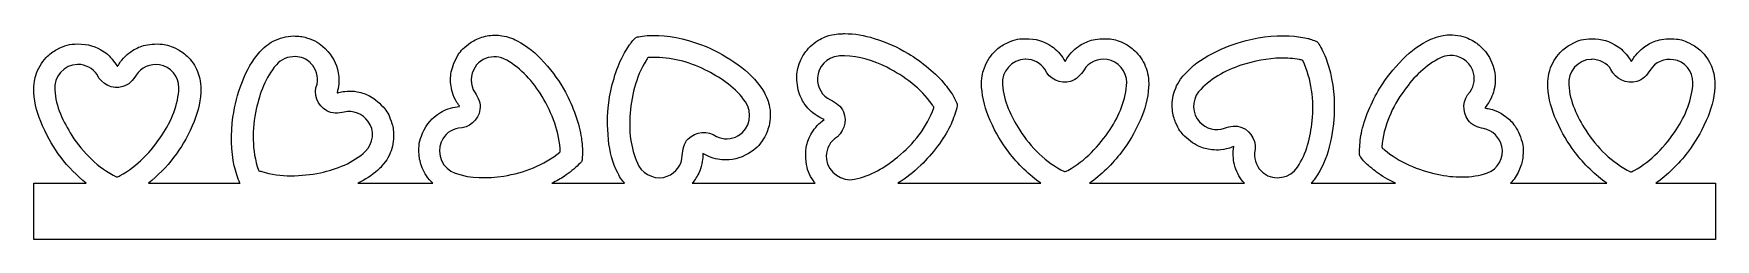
# Model space of a CAD drawing. Header units: centimetres. Extents: x -14.3 to 14.3, y 10.8 to 14.3.
import ezdxf

# ---------------------------------------------------------------- set-up
doc = ezdxf.new("R2010")
doc.units = ezdxf.units.CM
doc.header["$MEASUREMENT"] = 0
doc.layers.add('Layer 1', color=7, linetype='Continuous')

msp = doc.modelspace()

# ---------------------------------------------------------------- linework, layer by layer
at = {"layer": 'Layer 1', "color": 12}
for points, knots in [([(-0.49298, 14.25577), (-0.51739, 14.25573), (-0.54193, 14.25526), (-0.56657, 14.25411), (-0.56657, 14.25411), (-0.62548, 14.25137), (-0.64062, 14.24926), (-0.71044, 14.23344), (-0.71044, 14.23344), (-0.78799, 14.21588), (-0.80133, 14.21097), (-0.88241, 14.17391), (-0.88241, 14.17391), (-0.9716, 14.13316), (-1.064, 14.05954), (-1.12963, 13.97796), (-1.12963, 13.97796), (-1.18396, 13.91042), (-1.22241, 13.84755), (-1.24622, 13.78531), (-1.24622, 13.78531), (-1.29364, 13.6613), (-1.30817, 13.59443), (-1.30575, 13.51328), (-1.30575, 13.51328), (-1.30214, 13.39236), (-1.27991, 13.27417), (-1.24622, 13.19661), (-1.24622, 13.19661), (-1.21134, 13.11633), (-1.18204, 13.06939), (-1.11723, 12.99238), (-1.11723, 12.99238), (-1.07605, 12.94344), (-1.0559, 12.92562), (-0.99238, 12.88076), (-0.99238, 12.88076), (-0.93886, 12.84297), (-0.91963, 12.83164), (-0.89068, 12.8204), (-0.89068, 12.8204), (-0.87662, 12.81495), (-0.85937, 12.80647), (-0.85265, 12.80221), (-0.85265, 12.80221), (-0.85265, 12.80221), (-0.84025, 12.79477), (-0.84025, 12.79477), (-0.84025, 12.79477), (-0.84025, 12.79477), (-0.87167, 12.77079), (-0.87167, 12.77079), (-0.87167, 12.77079), (-0.94715, 12.71258), (-1.02649, 12.61955), (-1.06514, 12.54342), (-1.06514, 12.54342), (-1.14584, 12.38447), (-1.16759, 12.25859), (-1.14617, 12.08205), (-1.14617, 12.08205), (-1.12872, 11.93814), (-1.10466, 11.87607), (-1.01223, 11.73892), (-1.01223, 11.73892), (-1.00645, 11.73035), (-0.99969, 11.72178), (-0.99321, 11.71329), (-0.99321, 11.71329), (-0.99321, 11.71329), (-3.08342, 11.71329), (-3.08342, 11.71329), (-3.08342, 11.71329), (-3.03883, 11.76448), (-3.01005, 11.80919), (-2.9718, 11.88609), (-2.9718, 11.88609), (-2.94331, 11.94336), (-2.93473, 11.96872), (-2.91888, 12.04484), (-2.91888, 12.04484), (-2.90552, 12.10899), (-2.90277, 12.13205), (-2.904, 12.16308), (-2.904, 12.16308), (-2.90459, 12.17815), (-2.90357, 12.19656), (-2.90234, 12.20442), (-2.90234, 12.20442), (-2.90234, 12.20442), (-2.90069, 12.2193), (-2.90069, 12.2193), (-2.90069, 12.2193), (-2.90069, 12.2193), (-2.86596, 12.20029), (-2.86596, 12.20029), (-2.86596, 12.20029), (-2.78251, 12.15423), (-2.66512, 12.11861), (-2.57988, 12.11347), (-2.57988, 12.11347), (-2.40194, 12.10274), (-2.27772, 12.13184), (-2.1243, 12.22178), (-2.1243, 12.22178), (-1.99925, 12.29511), (-1.95203, 12.342), (-1.86303, 12.48141), (-1.86303, 12.48141), (-1.82716, 12.53758), (-1.79898, 12.60674), (-1.77704, 12.69059), (-1.77704, 12.69059), (-1.74819, 12.80081), (-1.74751, 12.92402), (-1.77538, 13.0453), (-1.77538, 13.0453), (-1.78711, 13.09632), (-1.79411, 13.11657), (-1.82169, 13.17925), (-1.82169, 13.17925), (-1.85074, 13.24527), (-1.85742, 13.25836), (-1.89031, 13.3074), (-1.89031, 13.3074), (-2.00022, 13.4713), (-2.13424, 13.60772), (-2.29959, 13.72495), (-2.29959, 13.72495), (-2.50929, 13.87363), (-2.63562, 13.94541), (-2.84612, 14.03501), (-2.84612, 14.03501), (-3.0931, 14.14014), (-3.412, 14.21586), (-3.65062, 14.226), (-3.65062, 14.226), (-3.74945, 14.2302), (-3.86989, 14.22332), (-3.95985, 14.20864), (-3.95985, 14.20864), (-3.99743, 14.20251), (-4.03183, 14.19559), (-4.03674, 14.19293), (-4.03674, 14.19293), (-4.04166, 14.19027), (-4.06522, 14.16475), (-4.08883, 14.13671), (-4.08883, 14.13671), (-4.11245, 14.10866), (-4.13447, 14.08311), (-4.13762, 14.07966), (-4.13762, 14.07966), (-4.15259, 14.06321), (-4.23059, 13.93387), (-4.26329, 13.8713), (-4.26329, 13.8713), (-4.37341, 13.66064), (-4.46723, 13.34625), (-4.49977, 13.08003), (-4.49977, 13.08003), (-4.52757, 12.85254), (-4.52864, 12.70849), (-4.50473, 12.45164), (-4.50473, 12.45164), (-4.48594, 12.24986), (-4.43455, 12.06655), (-4.34763, 11.8894), (-4.34763, 11.8894), (-4.32165, 11.83645), (-4.31387, 11.82313), (-4.27156, 11.76538), (-4.27156, 11.76538), (-4.25485, 11.74257), (-4.24336, 11.72714), (-4.23187, 11.71329), (-4.23187, 11.71329), (-4.23187, 11.71329), (-5.4688, 11.71329), (-5.4688, 11.71329), (-5.4688, 11.71329), (-5.38964, 11.75185), (-5.31601, 11.79234), (-5.253, 11.834), (-5.253, 11.834), (-5.17049, 11.88856), (-5.07665, 11.96532), (-5.0124, 12.02996), (-5.0124, 12.02996), (-4.98556, 12.05696), (-4.96107, 12.0828), (-4.95865, 12.08784), (-4.95865, 12.08784), (-4.95623, 12.09288), (-4.95223, 12.12734), (-4.94956, 12.16391), (-4.94956, 12.16391), (-4.94688, 12.20047), (-4.94429, 12.23368), (-4.94377, 12.23832), (-4.94377, 12.23832), (-4.94128, 12.26043), (-4.95424, 12.41072), (-4.96444, 12.48058), (-4.96444, 12.48058), (-4.99879, 12.71578), (-5.10669, 13.02556), (-5.23646, 13.26027), (-5.23646, 13.26027), (-5.34735, 13.46084), (-5.43109, 13.57806), (-5.60109, 13.77208), (-5.60109, 13.77208), (-5.73464, 13.92449), (-5.88403, 14.04337), (-6.05833, 14.13588), (-6.05833, 14.13588), (-6.11042, 14.16353), (-6.12413, 14.16932), (-6.19227, 14.19128), (-6.19227, 14.19128), (-6.26795, 14.21567), (-6.28221, 14.21823), (-6.37087, 14.22766), (-6.37087, 14.22766), (-6.39524, 14.23025), (-6.4207, 14.23157), (-6.44693, 14.23096), (-6.44693, 14.23096), (-6.52562, 14.22915), (-6.60987, 14.21306), (-6.6834, 14.18549), (-6.6834, 14.18549), (-6.76456, 14.15506), (-6.82964, 14.12027), (-6.88184, 14.07883), (-6.88184, 14.07883), (-6.98583, 13.99628), (-7.03275, 13.94649), (-7.07201, 13.87543), (-7.07201, 13.87543), (-7.13051, 13.76955), (-7.17146, 13.65589), (-7.18198, 13.57199), (-7.18198, 13.57199), (-7.19287, 13.48514), (-7.19107, 13.42983), (-7.17454, 13.33055), (-7.17454, 13.33055), (-7.16403, 13.26746), (-7.15591, 13.24276), (-7.1241, 13.1718), (-7.1241, 13.1718), (-7.0973, 13.11202), (-7.08624, 13.09121), (-7.06705, 13.0668), (-7.06705, 13.0668), (-7.05773, 13.05494), (-7.04752, 13.03998), (-7.0439, 13.0329), (-7.0439, 13.0329), (-7.0439, 13.0329), (-7.03728, 13.01967), (-7.03728, 13.01967), (-7.03728, 13.01967), (-7.03728, 13.01967), (-7.07615, 13.01471), (-7.07615, 13.01471), (-7.07615, 13.01471), (-7.17075, 13.00307), (-7.28687, 12.96379), (-7.35892, 12.91797), (-7.35892, 12.91797), (-7.50934, 12.82231), (-7.5925, 12.72526), (-7.66402, 12.56244), (-7.66402, 12.56244), (-7.72231, 12.42971), (-7.73321, 12.36374), (-7.72355, 12.19863), (-7.72355, 12.19863), (-7.71965, 12.1321), (-7.70203, 12.05948), (-7.67063, 11.9787), (-7.67063, 11.9787), (-7.63302, 11.88192), (-7.56975, 11.7908), (-7.4879, 11.71329), (-7.4879, 11.71329), (-7.4879, 11.71329), (-8.76121, 11.71329), (-8.76121, 11.71329), (-8.76121, 11.71329), (-8.63967, 11.77361), (-8.52871, 11.84757), (-8.42552, 11.93736), (-8.42552, 11.93736), (-8.38103, 11.97607), (-8.37041, 11.98746), (-8.32547, 12.04319), (-8.32547, 12.04319), (-8.27557, 12.10509), (-8.2685, 12.11677), (-8.22791, 12.19615), (-8.22791, 12.19615), (-8.18327, 12.28346), (-8.15599, 12.39819), (-8.15515, 12.5029), (-8.15515, 12.5029), (-8.15446, 12.58957), (-8.1633, 12.66339), (-8.18326, 12.72697), (-8.18326, 12.72697), (-8.22303, 12.85364), (-8.25338, 12.91454), (-8.30563, 12.97667), (-8.30563, 12.97667), (-8.38349, 13.06925), (-8.47417, 13.14843), (-8.54872, 13.18834), (-8.54872, 13.18834), (-8.62588, 13.22965), (-8.67831, 13.24838), (-8.77692, 13.26854), (-8.77692, 13.26854), (-8.83959, 13.28136), (-8.86547, 13.28271), (-8.94311, 13.27846), (-8.94311, 13.27846), (-9.00853, 13.27489), (-9.03167, 13.27191), (-9.06135, 13.26275), (-9.06135, 13.26275), (-9.07576, 13.2583), (-9.09395, 13.25367), (-9.10186, 13.25283), (-9.10186, 13.25283), (-9.10186, 13.25283), (-9.11674, 13.25201), (-9.11674, 13.25201), (-9.11674, 13.25201), (-9.11674, 13.25201), (-9.10682, 13.28921), (-9.10682, 13.28921), (-9.10682, 13.28921), (-9.08376, 13.3817), (-9.07996, 13.50483), (-9.0969, 13.58852), (-9.0969, 13.58852), (-9.13226, 13.76324), (-9.19296, 13.87596), (-9.31932, 14.00111), (-9.31932, 14.00111), (-9.42231, 14.10312), (-9.47922, 14.13613), (-9.63682, 14.18632), (-9.63682, 14.18632), (-9.70032, 14.20654), (-9.77421, 14.21642), (-9.86088, 14.21608), (-9.86088, 14.21608), (-9.97481, 14.21563), (-10.09397, 14.18406), (-10.20402, 14.12596), (-10.20402, 14.12596), (-10.25031, 14.10151), (-10.26795, 14.09017), (-10.32143, 14.04741), (-10.32143, 14.04741), (-10.37776, 14.00237), (-10.38831, 13.99175), (-10.42726, 13.94736), (-10.42726, 13.94736), (-10.5574, 13.79903), (-10.65494, 13.6354), (-10.72574, 13.44548), (-10.72574, 13.44548), (-10.81554, 13.20461), (-10.85282, 13.06422), (-10.88532, 12.83777), (-10.88532, 12.83777), (-10.92345, 12.57206), (-10.91451, 12.24415), (-10.86299, 12.01094), (-10.86299, 12.01094), (-10.84166, 11.91436), (-10.80438, 11.79976), (-10.76708, 11.7166), (-10.76708, 11.7166), (-10.76653, 11.71536), (-10.76598, 11.71451), (-10.76543, 11.71329), (-10.76543, 11.71329), (-10.76543, 11.71329), (-12.31903, 11.71329), (-12.31903, 11.71329), (-12.31903, 11.71329), (-12.16648, 11.83809), (-12.01121, 11.99634), (-11.8957, 12.14985), (-11.8957, 12.14985), (-11.7579, 12.33298), (-11.68422, 12.45701), (-11.57654, 12.69142), (-11.57654, 12.69142), (-11.49195, 12.87557), (-11.44511, 13.06092), (-11.43185, 13.25779), (-11.43185, 13.25779), (-11.42788, 13.31664), (-11.4282, 13.33132), (-11.43598, 13.40249), (-11.43598, 13.40249), (-11.44462, 13.48153), (-11.44724, 13.49548), (-11.47484, 13.58025), (-11.47484, 13.58025), (-11.5052, 13.67349), (-11.56743, 13.77449), (-11.64103, 13.84897), (-11.64103, 13.84897), (-11.70196, 13.91062), (-11.76131, 13.9555), (-11.82046, 13.98622), (-11.82046, 13.98622), (-11.93827, 14.04743), (-12.00249, 14.06953), (-12.08338, 14.07635), (-12.08338, 14.07635), (-12.20393, 14.08651), (-12.32414, 14.07786), (-12.40502, 14.0532), (-12.40502, 14.0532), (-12.48874, 14.02767), (-12.5386, 14.00383), (-12.62247, 13.94819), (-12.62247, 13.94819), (-12.67577, 13.91283), (-12.69554, 13.8954), (-12.74732, 13.8374), (-12.74732, 13.8374), (-12.79096, 13.78852), (-12.80481, 13.7698), (-12.81926, 13.74231), (-12.81926, 13.74231), (-12.82628, 13.72896), (-12.83577, 13.71295), (-12.84075, 13.70676), (-12.84075, 13.70676), (-12.84075, 13.70676), (-12.84985, 13.69518), (-12.84985, 13.69518), (-12.84985, 13.69518), (-12.84985, 13.69518), (-12.87052, 13.72908), (-12.87052, 13.72908), (-12.87052, 13.72908), (-12.91978, 13.81069), (-13.00349, 13.90031), (-13.07475, 13.94736), (-13.07475, 13.94736), (-13.22349, 14.0456), (-13.34588, 14.0817), (-13.52371, 14.08048), (-13.52371, 14.08048), (-13.66867, 14.07949), (-13.73331, 14.06247), (-13.88007, 13.98622), (-13.88007, 13.98622), (-13.93921, 13.9555), (-13.99774, 13.91062), (-14.05866, 13.84897), (-14.05866, 13.84897), (-14.13874, 13.76793), (-14.20078, 13.66119), (-14.23726, 13.54222), (-14.23726, 13.54222), (-14.25261, 13.49217), (-14.2571, 13.47138), (-14.26454, 13.40331), (-14.26454, 13.40331), (-14.27238, 13.33161), (-14.27265, 13.31671), (-14.26868, 13.25779), (-14.26868, 13.25779), (-14.25541, 13.06091), (-14.20776, 12.8756), (-14.12316, 12.69142), (-14.12316, 12.69142), (-14.01585, 12.45783), (-13.94236, 12.33268), (-13.80483, 12.14985), (-13.80483, 12.14985), (-13.68924, 11.99619), (-13.53431, 11.83824), (-13.3815, 11.71329), (-13.3815, 11.71329), (-13.3815, 11.71329), (-14.27116, 11.71329), (-14.27116, 11.71329), (-14.27116, 11.71329), (-14.27116, 11.71329), (-14.27116, 10.76079), (-14.27116, 10.76079), (-14.27116, 10.76079), (-14.27116, 10.76079), (14.30384, 10.76079), (14.30384, 10.76079), (14.30384, 10.76079), (14.30384, 10.76079), (14.30384, 11.71329), (14.30384, 11.71329), (14.30384, 11.71329), (14.30384, 11.71329), (13.29347, 11.71329), (13.29347, 11.71329), (13.29347, 11.71329), (13.47926, 11.84465), (13.68557, 12.04544), (13.83008, 12.23749), (13.83008, 12.23749), (13.96787, 12.42062), (14.04155, 12.54465), (14.14923, 12.77906), (14.14923, 12.77906), (14.23382, 12.96321), (14.28066, 13.14773), (14.29392, 13.34461), (14.29392, 13.34461), (14.29788, 13.40345), (14.29757, 13.41897), (14.28979, 13.49013), (14.28979, 13.49013), (14.28115, 13.56917), (14.27853, 13.58312), (14.25093, 13.6679), (14.25093, 13.6679), (14.22057, 13.76113), (14.15834, 13.8613), (14.08474, 13.93579), (14.08474, 13.93579), (14.02382, 13.99744), (13.96446, 14.04314), (13.90531, 14.07387), (13.90531, 14.07387), (13.7875, 14.13508), (13.72328, 14.15717), (13.64238, 14.16399), (13.64238, 14.16399), (13.52184, 14.17415), (13.40164, 14.1655), (13.32075, 14.14084), (13.32075, 14.14084), (13.23703, 14.11531), (13.18717, 14.09064), (13.1033, 14.03501), (13.1033, 14.03501), (13.05, 13.99965), (13.03023, 13.98222), (12.97844, 13.92421), (12.97844, 13.92421), (12.93482, 13.87534), (12.92096, 13.85744), (12.90651, 13.82995), (12.90651, 13.82995), (12.89949, 13.8166), (12.89, 13.8006), (12.88502, 13.7944), (12.88502, 13.7944), (12.88502, 13.7944), (12.87592, 13.78283), (12.87592, 13.78283), (12.87592, 13.78283), (12.87592, 13.78283), (12.85525, 13.81673), (12.85525, 13.81673), (12.85525, 13.81673), (12.80599, 13.89833), (12.72228, 13.98712), (12.65102, 14.03418), (12.65102, 14.03418), (12.50228, 14.13242), (12.37989, 14.16934), (12.20206, 14.16813), (12.20206, 14.16813), (12.0571, 14.16713), (11.99246, 14.15012), (11.8457, 14.07387), (11.8457, 14.07387), (11.78656, 14.04314), (11.72802, 13.99744), (11.6671, 13.93579), (11.6671, 13.93579), (11.58703, 13.85475), (11.52499, 13.74801), (11.48851, 13.62904), (11.48851, 13.62904), (11.47316, 13.57898), (11.46867, 13.5582), (11.46122, 13.49013), (11.46122, 13.49013), (11.45339, 13.41843), (11.45312, 13.40353), (11.45709, 13.34461), (11.45709, 13.34461), (11.47036, 13.14772), (11.518, 12.96325), (11.60261, 12.77906), (11.60261, 12.77906), (11.70992, 12.54547), (11.78341, 12.42032), (11.92094, 12.23749), (11.92094, 12.23749), (12.06554, 12.04526), (12.27196, 11.84507), (12.45837, 11.71329), (12.45837, 11.71329), (12.45837, 11.71329), (10.82209, 11.71329), (10.82209, 11.71329), (10.82209, 11.71329), (10.87987, 11.77188), (10.93112, 11.84695), (10.96513, 11.92247), (10.96513, 11.92247), (11.00072, 12.0015), (11.02224, 12.07287), (11.02962, 12.1391), (11.02962, 12.1391), (11.04432, 12.27105), (11.04163, 12.33898), (11.01887, 12.41691), (11.01887, 12.41691), (10.98497, 12.53303), (10.93374, 12.6422), (10.88162, 12.70878), (10.88162, 12.70878), (10.82767, 12.7777), (10.78678, 12.8151), (10.70468, 12.87332), (10.70468, 12.87332), (10.65251, 12.91032), (10.62944, 12.92278), (10.55668, 12.95022), (10.55668, 12.95022), (10.49537, 12.97333), (10.47342, 12.9797), (10.44258, 12.98329), (10.44258, 12.98329), (10.42759, 12.98503), (10.40881, 12.98831), (10.40124, 12.99073), (10.40124, 12.99073), (10.40124, 12.99073), (10.38718, 12.99486), (10.38718, 12.99486), (10.38718, 12.99486), (10.38718, 12.99486), (10.41116, 13.02628), (10.41116, 13.02628), (10.41116, 13.02628), (10.46956, 13.10161), (10.52354, 13.21159), (10.5418, 13.295), (10.5418, 13.295), (10.57991, 13.46914), (10.56973, 13.59668), (10.50459, 13.76216), (10.50459, 13.76216), (10.45149, 13.89705), (10.41193, 13.95115), (10.28796, 14.06064), (10.28796, 14.06064), (10.23801, 14.10476), (10.17476, 14.1434), (10.09531, 14.17805), (10.09531, 14.17805), (9.99088, 14.22359), (9.86887, 14.24306), (9.74474, 14.23427), (9.74474, 14.23427), (9.69252, 14.23058), (9.67202, 14.22702), (9.60583, 14.20947), (9.60583, 14.20947), (9.53612, 14.19097), (9.52212, 14.18559), (9.46858, 14.16068), (9.46858, 14.16068), (9.28966, 14.07744), (9.13455, 13.96692), (8.99316, 13.82169), (8.99316, 13.82169), (8.81384, 13.6375), (8.72314, 13.52384), (8.60207, 13.32973), (8.60207, 13.32973), (8.46001, 13.10197), (8.33562, 12.79826), (8.28871, 12.56409), (8.28871, 12.56409), (8.26927, 12.4671), (8.25752, 12.34683), (8.25811, 12.25568), (8.25811, 12.25568), (8.25836, 12.21761), (8.25955, 12.1824), (8.26142, 12.17714), (8.26142, 12.17714), (8.26329, 12.17187), (8.28532, 12.14527), (8.30938, 12.1176), (8.30938, 12.1176), (8.33344, 12.08994), (8.35523, 12.0642), (8.35816, 12.06055), (8.35816, 12.06055), (8.37209, 12.04321), (8.48743, 11.94627), (8.54419, 11.90428), (8.54419, 11.90428), (8.63356, 11.83817), (8.74596, 11.77249), (8.86665, 11.71329), (8.86665, 11.71329), (8.86665, 11.71329), (7.43625, 11.71329), (7.43625, 11.71329), (7.43625, 11.71329), (7.46536, 11.7437), (7.47742, 11.75976), (7.50405, 11.79845), (7.50405, 11.79845), (7.61593, 11.961), (7.6941, 12.13485), (7.74218, 12.33175), (7.74218, 12.33175), (7.80315, 12.58147), (7.82323, 12.72565), (7.82899, 12.95435), (7.82899, 12.95435), (7.83575, 13.22269), (7.78839, 13.54733), (7.70993, 13.7729), (7.70993, 13.7729), (7.67743, 13.86633), (7.6269, 13.9758), (7.58012, 14.05402), (7.58012, 14.05402), (7.56058, 14.0867), (7.54058, 14.11658), (7.5363, 14.12017), (7.5363, 14.12017), (7.53201, 14.12376), (7.50079, 14.13584), (7.46602, 14.14745), (7.46602, 14.14745), (7.43124, 14.15907), (7.39845, 14.16978), (7.39408, 14.17143), (7.39408, 14.17143), (7.37327, 14.1793), (7.22535, 14.20459), (7.15513, 14.21195), (7.15513, 14.21195), (6.91873, 14.23672), (6.59193, 14.20783), (6.33244, 14.14001), (6.33244, 14.14001), (6.11071, 14.08207), (5.97621, 14.03031), (5.74622, 13.91346), (5.74622, 13.91346), (5.56556, 13.82167), (5.41339, 13.70647), (5.28072, 13.56041), (5.28072, 13.56041), (5.24107, 13.51675), (5.23201, 13.50444), (5.19391, 13.44383), (5.19391, 13.44383), (5.15159, 13.37651), (5.14555, 13.3637), (5.11453, 13.28012), (5.11453, 13.28012), (5.08042, 13.18819), (5.06673, 13.07084), (5.07815, 12.96675), (5.07815, 12.96675), (5.08761, 12.8806), (5.10545, 12.80846), (5.13272, 12.74764), (5.13272, 12.74764), (5.18705, 12.6265), (5.22403, 12.56924), (5.2832, 12.51365), (5.2832, 12.51365), (5.37137, 12.43082), (5.47073, 12.36266), (5.54944, 12.33175), (5.54944, 12.33175), (5.63091, 12.29976), (5.6848, 12.28814), (5.78509, 12.27966), (5.78509, 12.27966), (5.84882, 12.27427), (5.87549, 12.27545), (5.9521, 12.28876), (5.9521, 12.28876), (6.01666, 12.29997), (6.03864, 12.30595), (6.06703, 12.31852), (6.06703, 12.31852), (6.08083, 12.32463), (6.09896, 12.33082), (6.10672, 12.33258), (6.10672, 12.33258), (6.10672, 12.33258), (6.12078, 12.33589), (6.12078, 12.33589), (6.12078, 12.33589), (6.12078, 12.33589), (6.11581, 12.29703), (6.11581, 12.29703), (6.11581, 12.29703), (6.10374, 12.20247), (6.114, 12.0805), (6.14062, 11.99937), (6.14062, 11.99937), (6.17982, 11.87989), (6.22772, 11.79277), (6.30185, 11.71329), (6.30185, 11.71329), (6.30185, 11.71329), (3.66925, 11.71329), (3.66925, 11.71329), (3.66925, 11.71329), (3.85591, 11.8446), (4.0646, 12.04676), (4.20999, 12.23997), (4.20999, 12.23997), (4.34778, 12.4231), (4.42063, 12.54713), (4.52831, 12.78154), (4.52831, 12.78154), (4.61291, 12.96569), (4.66057, 13.15104), (4.67384, 13.34792), (4.67384, 13.34792), (4.6778, 13.40676), (4.67748, 13.42145), (4.6697, 13.49261), (4.6697, 13.49261), (4.66106, 13.57166), (4.65762, 13.5856), (4.63001, 13.67038), (4.63001, 13.67038), (4.59965, 13.76361), (4.53742, 13.86461), (4.46382, 13.9391), (4.46382, 13.9391), (4.4029, 14.00075), (4.34354, 14.04562), (4.2844, 14.07635), (4.2844, 14.07635), (4.16659, 14.13756), (4.10237, 14.15965), (4.02147, 14.16647), (4.02147, 14.16647), (3.90093, 14.17663), (3.78072, 14.16798), (3.69984, 14.14332), (3.69984, 14.14332), (3.61612, 14.1178), (3.56625, 14.09395), (3.48238, 14.03831), (3.48238, 14.03831), (3.42908, 14.00296), (3.41014, 13.98553), (3.35836, 13.92752), (3.35836, 13.92752), (3.31473, 13.87864), (3.30005, 13.85992), (3.2856, 13.83244), (3.2856, 13.83244), (3.27858, 13.81908), (3.26909, 13.80308), (3.2641, 13.79688), (3.2641, 13.79688), (3.2641, 13.79688), (3.25501, 13.78531), (3.25501, 13.78531), (3.25501, 13.78531), (3.25501, 13.78531), (3.23434, 13.81921), (3.23434, 13.81921), (3.23434, 13.81921), (3.18507, 13.90081), (3.10136, 13.99043), (3.03011, 14.03749), (3.03011, 14.03749), (2.88136, 14.13573), (2.75898, 14.17182), (2.58115, 14.17061), (2.58115, 14.17061), (2.43618, 14.16961), (2.37155, 14.1526), (2.22479, 14.07635), (2.22479, 14.07635), (2.16565, 14.04562), (2.10711, 14.00075), (2.04619, 13.9391), (2.04619, 13.9391), (1.96612, 13.85806), (1.90408, 13.75132), (1.8676, 13.63234), (1.8676, 13.63234), (1.85225, 13.58229), (1.84858, 13.5615), (1.84114, 13.49344), (1.84114, 13.49344), (1.8333, 13.42174), (1.83221, 13.40684), (1.83618, 13.34792), (1.83618, 13.34792), (1.84945, 13.15103), (1.89709, 12.96573), (1.9817, 12.78154), (1.9817, 12.78154), (2.089, 12.54795), (2.1625, 12.4228), (2.30003, 12.23997), (2.30003, 12.23997), (2.44551, 12.04658), (2.65347, 11.84502), (2.84077, 11.71329), (2.84077, 11.71329), (2.84077, 11.71329), (0.41239, 11.71329), (0.41239, 11.71329), (0.41239, 11.71329), (0.56493, 11.81143), (0.66799, 11.89323), (0.80348, 12.02169), (0.80348, 12.02169), (0.99827, 12.20638), (1.19524, 12.46914), (1.29957, 12.68398), (1.29957, 12.68398), (1.34278, 12.77296), (1.38387, 12.88583), (1.40623, 12.97419), (1.40623, 12.97419), (1.41557, 13.0111), (1.42325, 13.04634), (1.42277, 13.05191), (1.42277, 13.05191), (1.42228, 13.05748), (1.4085, 13.08854), (1.39218, 13.12137), (1.39218, 13.12137), (1.37585, 13.1542), (1.36102, 13.1849), (1.3591, 13.18917), (1.3591, 13.18917), (1.34998, 13.20946), (1.26291, 13.33186), (1.21854, 13.38678), (1.21854, 13.38678), (1.06916, 13.57167), (0.8181, 13.78339), (0.58685, 13.91925), (0.58685, 13.91925), (0.38925, 14.03534), (0.25734, 14.09357), (0.01221, 14.17391), (0.01221, 14.17391), (-0.15629, 14.22914), (-0.32212, 14.25606), (-0.49298, 14.25577)], [0, 0, 0, 0, 0.00406504, 0.00406504, 0.00406504, 0.00406504, 0.00813008, 0.00813008, 0.00813008, 0.00813008, 0.01219512, 0.01219512, 0.01219512, 0.01219512, 0.01626016, 0.01626016, 0.01626016, 0.01626016, 0.0203252, 0.0203252, 0.0203252, 0.0203252, 0.02439024, 0.02439024, 0.02439024, 0.02439024, 0.02845528, 0.02845528, 0.02845528, 0.02845528, 0.03252033, 0.03252033, 0.03252033, 0.03252033, 0.03658537, 0.03658537, 0.03658537, 0.03658537, 0.04065041, 0.04065041, 0.04065041, 0.04065041, 0.04471545, 0.04471545, 0.04471545, 0.04471545, 0.04878049, 0.04878049, 0.04878049, 0.04878049, 0.05284553, 0.05284553, 0.05284553, 0.05284553, 0.05691057, 0.05691057, 0.05691057, 0.05691057, 0.06097561, 0.06097561, 0.06097561, 0.06097561, 0.06504065, 0.06504065, 0.06504065, 0.06504065, 0.06910569, 0.06910569, 0.06910569, 0.06910569, 0.07317073, 0.07317073, 0.07317073, 0.07317073, 0.07723577, 0.07723577, 0.07723577, 0.07723577, 0.08130081, 0.08130081, 0.08130081, 0.08130081, 0.08536585, 0.08536585, 0.08536585, 0.08536585, 0.08943089, 0.08943089, 0.08943089, 0.08943089, 0.09349593, 0.09349593, 0.09349593, 0.09349593, 0.09756098, 0.09756098, 0.09756098, 0.09756098, 0.10162602, 0.10162602, 0.10162602, 0.10162602, 0.10569106, 0.10569106, 0.10569106, 0.10569106, 0.1097561, 0.1097561, 0.1097561, 0.1097561, 0.11382114, 0.11382114, 0.11382114, 0.11382114, 0.11788618, 0.11788618, 0.11788618, 0.11788618, 0.12195122, 0.12195122, 0.12195122, 0.12195122, 0.12601626, 0.12601626, 0.12601626, 0.12601626, 0.1300813, 0.1300813, 0.1300813, 0.1300813, 0.13414634, 0.13414634, 0.13414634, 0.13414634, 0.13821138, 0.13821138, 0.13821138, 0.13821138, 0.14227642, 0.14227642, 0.14227642, 0.14227642, 0.14634146, 0.14634146, 0.14634146, 0.14634146, 0.1504065, 0.1504065, 0.1504065, 0.1504065, 0.15447154, 0.15447154, 0.15447154, 0.15447154, 0.15853659, 0.15853659, 0.15853659, 0.15853659, 0.16260163, 0.16260163, 0.16260163, 0.16260163, 0.16666667, 0.16666667, 0.16666667, 0.16666667, 0.17073171, 0.17073171, 0.17073171, 0.17073171, 0.17479675, 0.17479675, 0.17479675, 0.17479675, 0.17886179, 0.17886179, 0.17886179, 0.17886179, 0.18292683, 0.18292683, 0.18292683, 0.18292683, 0.18699187, 0.18699187, 0.18699187, 0.18699187, 0.19105691, 0.19105691, 0.19105691, 0.19105691, 0.19512195, 0.19512195, 0.19512195, 0.19512195, 0.19918699, 0.19918699, 0.19918699, 0.19918699, 0.20325203, 0.20325203, 0.20325203, 0.20325203, 0.20731707, 0.20731707, 0.20731707, 0.20731707, 0.21138211, 0.21138211, 0.21138211, 0.21138211, 0.21544715, 0.21544715, 0.21544715, 0.21544715, 0.2195122, 0.2195122, 0.2195122, 0.2195122, 0.22357724, 0.22357724, 0.22357724, 0.22357724, 0.22764228, 0.22764228, 0.22764228, 0.22764228, 0.23170732, 0.23170732, 0.23170732, 0.23170732, 0.23577236, 0.23577236, 0.23577236, 0.23577236, 0.2398374, 0.2398374, 0.2398374, 0.2398374, 0.24390244, 0.24390244, 0.24390244, 0.24390244, 0.24796748, 0.24796748, 0.24796748, 0.24796748, 0.25203252, 0.25203252, 0.25203252, 0.25203252, 0.25609756, 0.25609756, 0.25609756, 0.25609756, 0.2601626, 0.2601626, 0.2601626, 0.2601626, 0.26422764, 0.26422764, 0.26422764, 0.26422764, 0.26829268, 0.26829268, 0.26829268, 0.26829268, 0.27235772, 0.27235772, 0.27235772, 0.27235772, 0.27642276, 0.27642276, 0.27642276, 0.27642276, 0.2804878, 0.2804878, 0.2804878, 0.2804878, 0.28455285, 0.28455285, 0.28455285, 0.28455285, 0.28861789, 0.28861789, 0.28861789, 0.28861789, 0.29268293, 0.29268293, 0.29268293, 0.29268293, 0.29674797, 0.29674797, 0.29674797, 0.29674797, 0.30081301, 0.30081301, 0.30081301, 0.30081301, 0.30487805, 0.30487805, 0.30487805, 0.30487805, 0.30894309, 0.30894309, 0.30894309, 0.30894309, 0.31300813, 0.31300813, 0.31300813, 0.31300813, 0.31707317, 0.31707317, 0.31707317, 0.31707317, 0.32113821, 0.32113821, 0.32113821, 0.32113821, 0.32520325, 0.32520325, 0.32520325, 0.32520325, 0.32926829, 0.32926829, 0.32926829, 0.32926829, 0.33333333, 0.33333333, 0.33333333, 0.33333333, 0.33739837, 0.33739837, 0.33739837, 0.33739837, 0.34146341, 0.34146341, 0.34146341, 0.34146341, 0.34552846, 0.34552846, 0.34552846, 0.34552846, 0.3495935, 0.3495935, 0.3495935, 0.3495935, 0.35365854, 0.35365854, 0.35365854, 0.35365854, 0.35772358, 0.35772358, 0.35772358, 0.35772358, 0.36178862, 0.36178862, 0.36178862, 0.36178862, 0.36585366, 0.36585366, 0.36585366, 0.36585366, 0.3699187, 0.3699187, 0.3699187, 0.3699187, 0.37398374, 0.37398374, 0.37398374, 0.37398374, 0.37804878, 0.37804878, 0.37804878, 0.37804878, 0.38211382, 0.38211382, 0.38211382, 0.38211382, 0.38617886, 0.38617886, 0.38617886, 0.38617886, 0.3902439, 0.3902439, 0.3902439, 0.3902439, 0.39430894, 0.39430894, 0.39430894, 0.39430894, 0.39837398, 0.39837398, 0.39837398, 0.39837398, 0.40243902, 0.40243902, 0.40243902, 0.40243902, 0.40650407, 0.40650407, 0.40650407, 0.40650407, 0.41056911, 0.41056911, 0.41056911, 0.41056911, 0.41463415, 0.41463415, 0.41463415, 0.41463415, 0.41869919, 0.41869919, 0.41869919, 0.41869919, 0.42276423, 0.42276423, 0.42276423, 0.42276423, 0.42682927, 0.42682927, 0.42682927, 0.42682927, 0.43089431, 0.43089431, 0.43089431, 0.43089431, 0.43495935, 0.43495935, 0.43495935, 0.43495935, 0.43902439, 0.43902439, 0.43902439, 0.43902439, 0.44308943, 0.44308943, 0.44308943, 0.44308943, 0.44715447, 0.44715447, 0.44715447, 0.44715447, 0.45121951, 0.45121951, 0.45121951, 0.45121951, 0.45528455, 0.45528455, 0.45528455, 0.45528455, 0.45934959, 0.45934959, 0.45934959, 0.45934959, 0.46341463, 0.46341463, 0.46341463, 0.46341463, 0.46747967, 0.46747967, 0.46747967, 0.46747967, 0.47154472, 0.47154472, 0.47154472, 0.47154472, 0.47560976, 0.47560976, 0.47560976, 0.47560976, 0.4796748, 0.4796748, 0.4796748, 0.4796748, 0.48373984, 0.48373984, 0.48373984, 0.48373984, 0.48780488, 0.48780488, 0.48780488, 0.48780488, 0.49186992, 0.49186992, 0.49186992, 0.49186992, 0.49593496, 0.49593496, 0.49593496, 0.49593496, 0.5, 0.5, 0.5, 0.5, 0.50406504, 0.50406504, 0.50406504, 0.50406504, 0.50813008, 0.50813008, 0.50813008, 0.50813008, 0.51219512, 0.51219512, 0.51219512, 0.51219512, 0.51626016, 0.51626016, 0.51626016, 0.51626016, 0.5203252, 0.5203252, 0.5203252, 0.5203252, 0.52439024, 0.52439024, 0.52439024, 0.52439024, 0.52845528, 0.52845528, 0.52845528, 0.52845528, 0.53252033, 0.53252033, 0.53252033, 0.53252033, 0.53658537, 0.53658537, 0.53658537, 0.53658537, 0.54065041, 0.54065041, 0.54065041, 0.54065041, 0.54471545, 0.54471545, 0.54471545, 0.54471545, 0.54878049, 0.54878049, 0.54878049, 0.54878049, 0.55284553, 0.55284553, 0.55284553, 0.55284553, 0.55691057, 0.55691057, 0.55691057, 0.55691057, 0.56097561, 0.56097561, 0.56097561, 0.56097561, 0.56504065, 0.56504065, 0.56504065, 0.56504065, 0.56910569, 0.56910569, 0.56910569, 0.56910569, 0.57317073, 0.57317073, 0.57317073, 0.57317073, 0.57723577, 0.57723577, 0.57723577, 0.57723577, 0.58130081, 0.58130081, 0.58130081, 0.58130081, 0.58536585, 0.58536585, 0.58536585, 0.58536585, 0.58943089, 0.58943089, 0.58943089, 0.58943089, 0.59349593, 0.59349593, 0.59349593, 0.59349593, 0.59756098, 0.59756098, 0.59756098, 0.59756098, 0.60162602, 0.60162602, 0.60162602, 0.60162602, 0.60569106, 0.60569106, 0.60569106, 0.60569106, 0.6097561, 0.6097561, 0.6097561, 0.6097561, 0.61382114, 0.61382114, 0.61382114, 0.61382114, 0.61788618, 0.61788618, 0.61788618, 0.61788618, 0.62195122, 0.62195122, 0.62195122, 0.62195122, 0.62601626, 0.62601626, 0.62601626, 0.62601626, 0.6300813, 0.6300813, 0.6300813, 0.6300813, 0.63414634, 0.63414634, 0.63414634, 0.63414634, 0.63821138, 0.63821138, 0.63821138, 0.63821138, 0.64227642, 0.64227642, 0.64227642, 0.64227642, 0.64634146, 0.64634146, 0.64634146, 0.64634146, 0.6504065, 0.6504065, 0.6504065, 0.6504065, 0.65447154, 0.65447154, 0.65447154, 0.65447154, 0.65853659, 0.65853659, 0.65853659, 0.65853659, 0.66260163, 0.66260163, 0.66260163, 0.66260163, 0.66666667, 0.66666667, 0.66666667, 0.66666667, 0.67073171, 0.67073171, 0.67073171, 0.67073171, 0.67479675, 0.67479675, 0.67479675, 0.67479675, 0.67886179, 0.67886179, 0.67886179, 0.67886179, 0.68292683, 0.68292683, 0.68292683, 0.68292683, 0.68699187, 0.68699187, 0.68699187, 0.68699187, 0.69105691, 0.69105691, 0.69105691, 0.69105691, 0.69512195, 0.69512195, 0.69512195, 0.69512195, 0.69918699, 0.69918699, 0.69918699, 0.69918699, 0.70325203, 0.70325203, 0.70325203, 0.70325203, 0.70731707, 0.70731707, 0.70731707, 0.70731707, 0.71138211, 0.71138211, 0.71138211, 0.71138211, 0.71544715, 0.71544715, 0.71544715, 0.71544715, 0.7195122, 0.7195122, 0.7195122, 0.7195122, 0.72357724, 0.72357724, 0.72357724, 0.72357724, 0.72764228, 0.72764228, 0.72764228, 0.72764228, 0.73170732, 0.73170732, 0.73170732, 0.73170732, 0.73577236, 0.73577236, 0.73577236, 0.73577236, 0.7398374, 0.7398374, 0.7398374, 0.7398374, 0.74390244, 0.74390244, 0.74390244, 0.74390244, 0.74796748, 0.74796748, 0.74796748, 0.74796748, 0.75203252, 0.75203252, 0.75203252, 0.75203252, 0.75609756, 0.75609756, 0.75609756, 0.75609756, 0.7601626, 0.7601626, 0.7601626, 0.7601626, 0.76422764, 0.76422764, 0.76422764, 0.76422764, 0.76829268, 0.76829268, 0.76829268, 0.76829268, 0.77235772, 0.77235772, 0.77235772, 0.77235772, 0.77642276, 0.77642276, 0.77642276, 0.77642276, 0.7804878, 0.7804878, 0.7804878, 0.7804878, 0.78455285, 0.78455285, 0.78455285, 0.78455285, 0.78861789, 0.78861789, 0.78861789, 0.78861789, 0.79268293, 0.79268293, 0.79268293, 0.79268293, 0.79674797, 0.79674797, 0.79674797, 0.79674797, 0.80081301, 0.80081301, 0.80081301, 0.80081301, 0.80487805, 0.80487805, 0.80487805, 0.80487805, 0.80894309, 0.80894309, 0.80894309, 0.80894309, 0.81300813, 0.81300813, 0.81300813, 0.81300813, 0.81707317, 0.81707317, 0.81707317, 0.81707317, 0.82113821, 0.82113821, 0.82113821, 0.82113821, 0.82520325, 0.82520325, 0.82520325, 0.82520325, 0.82926829, 0.82926829, 0.82926829, 0.82926829, 0.83333333, 0.83333333, 0.83333333, 0.83333333, 0.83739837, 0.83739837, 0.83739837, 0.83739837, 0.84146341, 0.84146341, 0.84146341, 0.84146341, 0.84552846, 0.84552846, 0.84552846, 0.84552846, 0.8495935, 0.8495935, 0.8495935, 0.8495935, 0.85365854, 0.85365854, 0.85365854, 0.85365854, 0.85772358, 0.85772358, 0.85772358, 0.85772358, 0.86178862, 0.86178862, 0.86178862, 0.86178862, 0.86585366, 0.86585366, 0.86585366, 0.86585366, 0.8699187, 0.8699187, 0.8699187, 0.8699187, 0.87398374, 0.87398374, 0.87398374, 0.87398374, 0.87804878, 0.87804878, 0.87804878, 0.87804878, 0.88211382, 0.88211382, 0.88211382, 0.88211382, 0.88617886, 0.88617886, 0.88617886, 0.88617886, 0.8902439, 0.8902439, 0.8902439, 0.8902439, 0.89430894, 0.89430894, 0.89430894, 0.89430894, 0.89837398, 0.89837398, 0.89837398, 0.89837398, 0.90243902, 0.90243902, 0.90243902, 0.90243902, 0.90650407, 0.90650407, 0.90650407, 0.90650407, 0.91056911, 0.91056911, 0.91056911, 0.91056911, 0.91463415, 0.91463415, 0.91463415, 0.91463415, 0.91869919, 0.91869919, 0.91869919, 0.91869919, 0.92276423, 0.92276423, 0.92276423, 0.92276423, 0.92682927, 0.92682927, 0.92682927, 0.92682927, 0.93089431, 0.93089431, 0.93089431, 0.93089431, 0.93495935, 0.93495935, 0.93495935, 0.93495935, 0.93902439, 0.93902439, 0.93902439, 0.93902439, 0.94308943, 0.94308943, 0.94308943, 0.94308943, 0.94715447, 0.94715447, 0.94715447, 0.94715447, 0.95121951, 0.95121951, 0.95121951, 0.95121951, 0.95528455, 0.95528455, 0.95528455, 0.95528455, 0.95934959, 0.95934959, 0.95934959, 0.95934959, 0.96341463, 0.96341463, 0.96341463, 0.96341463, 0.96747967, 0.96747967, 0.96747967, 0.96747967, 0.97154472, 0.97154472, 0.97154472, 0.97154472, 0.97560976, 0.97560976, 0.97560976, 0.97560976, 0.9796748, 0.9796748, 0.9796748, 0.9796748, 0.98373984, 0.98373984, 0.98373984, 0.98373984, 0.98780488, 0.98780488, 0.98780488, 0.98780488, 0.99186992, 0.99186992, 0.99186992, 0.99186992, 1, 1, 1, 1]), ([(-13.5295, 13.73239), (-13.52541, 13.7325), (-13.52119, 13.73241), (-13.5171, 13.73239), (-13.5171, 13.73239), (-13.39018, 13.73168), (-13.26364, 13.66708), (-13.19546, 13.55958), (-13.19546, 13.55958), (-13.12624, 13.3964), (-12.92761, 13.30477), (-12.75725, 13.35536), (-12.75725, 13.35536), (-12.65526, 13.37942), (-12.58679, 13.46686), (-12.52987, 13.54884), (-12.52987, 13.54884), (-12.4529, 13.6829), (-12.28461, 13.75158), (-12.13382, 13.72578), (-12.13382, 13.72578), (-11.94692, 13.7031), (-11.80082, 13.52363), (-11.80309, 13.33717), (-11.80309, 13.33717), (-11.81545, 13.04879), (-11.9307, 12.77429), (-12.08752, 12.53515), (-12.08752, 12.53515), (-12.27313, 12.25736), (-12.50751, 12.00335), (-12.80437, 11.8431), (-12.80437, 11.8431), (-12.82379, 11.83695), (-12.84217, 11.81412), (-12.86308, 11.8216), (-12.86308, 11.8216), (-13.1762, 11.97642), (-13.43561, 12.23214), (-13.62293, 12.52606), (-13.62293, 12.52606), (-13.76966, 12.75922), (-13.89773, 13.01725), (-13.91314, 13.29748), (-13.91314, 13.29748), (-13.94022, 13.51584), (-13.74917, 13.73249), (-13.5295, 13.73239)], [0, 0, 0, 0, 0.07692308, 0.07692308, 0.07692308, 0.07692308, 0.15384615, 0.15384615, 0.15384615, 0.15384615, 0.23076923, 0.23076923, 0.23076923, 0.23076923, 0.30769231, 0.30769231, 0.30769231, 0.30769231, 0.38461538, 0.38461538, 0.38461538, 0.38461538, 0.46153846, 0.46153846, 0.46153846, 0.46153846, 0.53846154, 0.53846154, 0.53846154, 0.53846154, 0.61538462, 0.61538462, 0.61538462, 0.61538462, 0.69230769, 0.69230769, 0.69230769, 0.69230769, 0.76923077, 0.76923077, 0.76923077, 0.76923077, 0.84615385, 0.84615385, 0.84615385, 0.84615385, 1, 1, 1, 1]), ([(-9.82533, 13.86551), (-9.73052, 13.86223), (-9.63763, 13.82698), (-9.56984, 13.75885), (-9.56984, 13.75885), (-9.56688, 13.75603), (-9.56362, 13.7535), (-9.56075, 13.75058), (-9.56075, 13.75058), (-9.4717, 13.66015), (-9.42851, 13.52417), (-9.45657, 13.40001), (-9.45657, 13.40001), (-9.52335, 13.23581), (-9.4481, 13.03027), (-9.29203, 12.94525), (-9.29203, 12.94525), (-9.20302, 12.88997), (-9.09263, 12.90293), (-8.99437, 12.92045), (-8.99437, 12.92045), (-8.84507, 12.96051), (-8.67735, 12.89088), (-8.58923, 12.76583), (-8.58923, 12.76583), (-8.47341, 12.6174), (-8.49768, 12.38731), (-8.6314, 12.25734), (-8.6314, 12.25734), (-8.84445, 12.06259), (-9.12024, 11.95034), (-9.40034, 11.89271), (-9.40034, 11.89271), (-9.72815, 11.8282), (-10.07364, 11.81446), (-10.39667, 11.91173), (-10.39667, 11.91173), (-10.41473, 11.92114), (-10.44426, 11.91809), (-10.45372, 11.93818), (-10.45372, 11.93818), (-10.56498, 12.2693), (-10.56617, 12.63407), (-10.4901, 12.97419), (-10.4901, 12.97419), (-10.42843, 13.24269), (-10.3363, 13.51546), (-10.14862, 13.72412), (-10.14862, 13.72412), (-10.07234, 13.82159), (-9.94723, 13.86973), (-9.82533, 13.86551)], [0, 0, 0, 0, 0.07142857, 0.07142857, 0.07142857, 0.07142857, 0.14285714, 0.14285714, 0.14285714, 0.14285714, 0.21428571, 0.21428571, 0.21428571, 0.21428571, 0.28571429, 0.28571429, 0.28571429, 0.28571429, 0.35714286, 0.35714286, 0.35714286, 0.35714286, 0.42857143, 0.42857143, 0.42857143, 0.42857143, 0.5, 0.5, 0.5, 0.5, 0.57142857, 0.57142857, 0.57142857, 0.57142857, 0.64285714, 0.64285714, 0.64285714, 0.64285714, 0.71428571, 0.71428571, 0.71428571, 0.71428571, 0.78571429, 0.78571429, 0.78571429, 0.78571429, 0.85714286, 0.85714286, 0.85714286, 0.85714286, 1, 1, 1, 1]), ([(-6.45189, 13.86303), (-6.3939, 13.86447), (-6.33529, 13.85357), (-6.2824, 13.82913), (-6.2824, 13.82913), (-6.0242, 13.70008), (-5.82066, 13.48289), (-5.66641, 13.24208), (-5.66641, 13.24208), (-5.48864, 12.95922), (-5.35246, 12.64172), (-5.32741, 12.30529), (-5.32741, 12.30529), (-5.32973, 12.28506), (-5.31618, 12.25848), (-5.33155, 12.24245), (-5.33155, 12.24245), (-5.60074, 12.01985), (-5.94092, 11.88827), (-6.2857, 11.83731), (-6.2857, 11.83731), (-6.55846, 11.79859), (-6.8463, 11.78655), (-7.10839, 11.88692), (-7.10839, 11.88692), (-7.31877, 11.95138), (-7.43797, 12.21396), (-7.34817, 12.41443), (-7.34817, 12.41443), (-7.3466, 12.41821), (-7.3449, 12.42228), (-7.34321, 12.42601), (-7.34321, 12.42601), (-7.29073, 12.54157), (-7.17978, 12.63092), (-7.05382, 12.64925), (-7.05382, 12.64925), (-6.87659, 12.6458), (-6.71176, 12.78975), (-6.68837, 12.96592), (-6.68837, 12.96592), (-6.66868, 13.06884), (-6.72029, 13.1674), (-6.77187, 13.25283), (-6.77187, 13.25283), (-6.86281, 13.37784), (-6.85783, 13.55899), (-6.7727, 13.68609), (-6.7727, 13.68609), (-6.70599, 13.79701), (-6.57947, 13.85986), (-6.45189, 13.86303)], [0, 0, 0, 0, 0.07142857, 0.07142857, 0.07142857, 0.07142857, 0.14285714, 0.14285714, 0.14285714, 0.14285714, 0.21428571, 0.21428571, 0.21428571, 0.21428571, 0.28571429, 0.28571429, 0.28571429, 0.28571429, 0.35714286, 0.35714286, 0.35714286, 0.35714286, 0.42857143, 0.42857143, 0.42857143, 0.42857143, 0.5, 0.5, 0.5, 0.5, 0.57142857, 0.57142857, 0.57142857, 0.57142857, 0.64285714, 0.64285714, 0.64285714, 0.64285714, 0.71428571, 0.71428571, 0.71428571, 0.71428571, 0.78571429, 0.78571429, 0.78571429, 0.78571429, 0.85714286, 0.85714286, 0.85714286, 0.85714286, 1, 1, 1, 1]), ([(-3.76059, 13.85228), (-3.73882, 13.85284), (-3.71707, 13.85263), (-3.69527, 13.85228), (-3.69527, 13.85228), (-3.39005, 13.84739), (-3.08604, 13.75827), (-2.81553, 13.61746), (-2.81553, 13.61746), (-2.57189, 13.48886), (-2.3323, 13.32991), (-2.17887, 13.09491), (-2.17887, 13.09491), (-2.04627, 12.91932), (-2.10349, 12.6366), (-2.2938, 12.52688), (-2.2938, 12.52688), (-2.29729, 12.52474), (-2.30099, 12.52229), (-2.30455, 12.52027), (-2.30455, 12.52027), (-2.41483, 12.45745), (-2.5564, 12.4505), (-2.66918, 12.50952), (-2.66918, 12.50952), (-2.8107, 12.61625), (-3.02895, 12.59633), (-3.15122, 12.46735), (-3.15122, 12.46735), (-3.22752, 12.39554), (-3.24294, 12.28569), (-3.25126, 12.18623), (-3.25126, 12.18623), (-3.25092, 12.03165), (-3.3616, 11.88785), (-3.5051, 11.83483), (-3.5051, 11.83483), (-3.67831, 11.76104), (-3.89507, 11.84336), (-3.98631, 12.00598), (-3.98631, 12.00598), (-4.11976, 12.26193), (-4.15721, 12.55722), (-4.14092, 12.84273), (-4.14092, 12.84273), (-4.11903, 13.1761), (-4.04343, 13.513), (-3.86642, 13.80019), (-3.86642, 13.80019), (-3.85268, 13.81522), (-3.84775, 13.845), (-3.8259, 13.84897), (-3.8259, 13.84897), (-3.80412, 13.85037), (-3.78235, 13.85172), (-3.76059, 13.85228)], [0, 0, 0, 0, 0.06666667, 0.06666667, 0.06666667, 0.06666667, 0.13333333, 0.13333333, 0.13333333, 0.13333333, 0.2, 0.2, 0.2, 0.2, 0.26666667, 0.26666667, 0.26666667, 0.26666667, 0.33333333, 0.33333333, 0.33333333, 0.33333333, 0.4, 0.4, 0.4, 0.4, 0.46666667, 0.46666667, 0.46666667, 0.46666667, 0.53333333, 0.53333333, 0.53333333, 0.53333333, 0.6, 0.6, 0.6, 0.6, 0.66666667, 0.66666667, 0.66666667, 0.66666667, 0.73333333, 0.73333333, 0.73333333, 0.73333333, 0.8, 0.8, 0.8, 0.8, 0.86666667, 0.86666667, 0.86666667, 0.86666667, 1, 1, 1, 1]), ([(-0.49546, 13.87874), (-0.24437, 13.87477), (0.00205, 13.79699), (0.22553, 13.68443), (0.22553, 13.68443), (0.52261, 13.53159), (0.80153, 13.32782), (0.99447, 13.05109), (0.99447, 13.05109), (1.00279, 13.0325), (1.02847, 13.01649), (1.02341, 12.99486), (1.02341, 12.99486), (0.90518, 12.66618), (0.67981, 12.37927), (0.40908, 12.15977), (0.40908, 12.15977), (0.1941, 11.9875), (-0.04765, 11.83155), (-0.32431, 11.78439), (-0.32431, 11.78439), (-0.53818, 11.73268), (-0.77487, 11.89769), (-0.79973, 12.11595), (-0.79973, 12.11595), (-0.80031, 12.12), (-0.80094, 12.12346), (-0.80139, 12.12753), (-0.80139, 12.12753), (-0.8151, 12.2537), (-0.76484, 12.3874), (-0.66579, 12.46735), (-0.66579, 12.46735), (-0.51152, 12.55467), (-0.4432, 12.76272), (-0.51282, 12.92624), (-0.51282, 12.92624), (-0.54832, 13.02482), (-0.64319, 13.08323), (-0.73111, 13.13046), (-0.73111, 13.13046), (-0.87305, 13.1917), (-0.96037, 13.34979), (-0.95187, 13.50253), (-0.95187, 13.50253), (-0.95057, 13.6908), (-0.78928, 13.8565), (-0.60378, 13.87543), (-0.60378, 13.87543), (-0.56779, 13.87799), (-0.53133, 13.8793), (-0.49546, 13.87874)], [0, 0, 0, 0, 0.07142857, 0.07142857, 0.07142857, 0.07142857, 0.14285714, 0.14285714, 0.14285714, 0.14285714, 0.21428571, 0.21428571, 0.21428571, 0.21428571, 0.28571429, 0.28571429, 0.28571429, 0.28571429, 0.35714286, 0.35714286, 0.35714286, 0.35714286, 0.42857143, 0.42857143, 0.42857143, 0.42857143, 0.5, 0.5, 0.5, 0.5, 0.57142857, 0.57142857, 0.57142857, 0.57142857, 0.64285714, 0.64285714, 0.64285714, 0.64285714, 0.71428571, 0.71428571, 0.71428571, 0.71428571, 0.78571429, 0.78571429, 0.78571429, 0.78571429, 0.85714286, 0.85714286, 0.85714286, 0.85714286, 1, 1, 1, 1]), ([(2.57536, 13.82251), (2.57945, 13.82262), (2.58367, 13.82254), (2.58776, 13.82251), (2.58776, 13.82251), (2.71468, 13.8218), (2.84122, 13.7572), (2.9094, 13.64971), (2.9094, 13.64971), (2.97862, 13.48652), (3.17807, 13.39489), (3.34844, 13.44548), (3.34844, 13.44548), (3.45042, 13.46954), (3.51889, 13.55698), (3.57581, 13.63896), (3.57581, 13.63896), (3.65279, 13.77302), (3.82025, 13.84171), (3.97104, 13.8159), (3.97104, 13.8159), (4.15794, 13.79322), (4.30403, 13.61375), (4.30176, 13.42729), (4.30176, 13.42729), (4.28941, 13.13891), (4.17416, 12.86441), (4.01734, 12.62527), (4.01734, 12.62527), (3.83173, 12.34748), (3.59735, 12.09347), (3.30048, 11.93322), (3.30048, 11.93322), (3.28107, 11.92707), (3.26268, 11.90425), (3.24178, 11.91173), (3.24178, 11.91173), (2.92865, 12.06654), (2.67007, 12.32226), (2.48275, 12.61618), (2.48275, 12.61618), (2.33603, 12.84934), (2.20795, 13.10738), (2.19254, 13.3876), (2.19254, 13.3876), (2.16546, 13.60597), (2.35569, 13.82262), (2.57536, 13.82251)], [0, 0, 0, 0, 0.07692308, 0.07692308, 0.07692308, 0.07692308, 0.15384615, 0.15384615, 0.15384615, 0.15384615, 0.23076923, 0.23076923, 0.23076923, 0.23076923, 0.30769231, 0.30769231, 0.30769231, 0.30769231, 0.38461538, 0.38461538, 0.38461538, 0.38461538, 0.46153846, 0.46153846, 0.46153846, 0.46153846, 0.53846154, 0.53846154, 0.53846154, 0.53846154, 0.61538462, 0.61538462, 0.61538462, 0.61538462, 0.69230769, 0.69230769, 0.69230769, 0.69230769, 0.76923077, 0.76923077, 0.76923077, 0.76923077, 0.84615385, 0.84615385, 0.84615385, 0.84615385, 1, 1, 1, 1]), ([(6.92197, 13.8407), (7.02656, 13.84236), (7.13152, 13.83509), (7.23533, 13.81673), (7.23533, 13.81673), (7.25437, 13.80949), (7.28312, 13.81573), (7.29486, 13.79688), (7.29486, 13.79688), (7.44413, 13.48107), (7.48769, 13.11914), (7.45196, 12.77245), (7.45196, 12.77245), (7.42215, 12.49858), (7.36257, 12.21699), (7.20061, 11.98779), (7.20061, 11.98779), (7.08621, 11.79983), (6.8022, 11.74876), (6.6301, 11.88527), (6.6301, 11.88527), (6.62682, 11.88772), (6.62337, 11.89015), (6.62018, 11.89271), (6.62018, 11.89271), (6.52115, 11.97209), (6.46215, 12.10181), (6.47548, 12.2284), (6.47548, 12.2284), (6.52258, 12.39929), (6.4238, 12.59467), (6.25885, 12.66083), (6.25885, 12.66083), (6.16398, 12.70531), (6.0559, 12.67898), (5.96037, 12.65008), (5.96037, 12.65008), (5.81678, 12.59281), (5.6425, 12.64286), (5.54035, 12.75674), (5.54035, 12.75674), (5.40794, 12.89059), (5.40458, 13.12216), (5.52216, 13.26689), (5.52216, 13.26689), (5.71094, 13.48524), (5.97171, 13.62913), (6.24315, 13.71916), (6.24315, 13.71916), (6.46177, 13.78959), (6.69185, 13.83707), (6.92197, 13.8407)], [0, 0, 0, 0, 0.07142857, 0.07142857, 0.07142857, 0.07142857, 0.14285714, 0.14285714, 0.14285714, 0.14285714, 0.21428571, 0.21428571, 0.21428571, 0.21428571, 0.28571429, 0.28571429, 0.28571429, 0.28571429, 0.35714286, 0.35714286, 0.35714286, 0.35714286, 0.42857143, 0.42857143, 0.42857143, 0.42857143, 0.5, 0.5, 0.5, 0.5, 0.57142857, 0.57142857, 0.57142857, 0.57142857, 0.64285714, 0.64285714, 0.64285714, 0.64285714, 0.71428571, 0.71428571, 0.71428571, 0.71428571, 0.78571429, 0.78571429, 0.78571429, 0.78571429, 0.85714286, 0.85714286, 0.85714286, 0.85714286, 1, 1, 1, 1]), ([(9.78939, 13.88453), (9.95101, 13.89056), (10.11794, 13.79601), (10.17717, 13.64227), (10.17717, 13.64227), (10.17874, 13.63849), (10.18068, 13.63452), (10.18213, 13.63069), (10.18213, 13.63069), (10.22714, 13.51202), (10.21241, 13.37084), (10.13665, 13.26854), (10.13665, 13.26854), (10.00932, 13.14522), (9.99506, 12.92642), (10.10358, 12.78568), (10.10358, 12.78568), (10.16273, 12.69919), (10.26871, 12.66624), (10.36568, 12.64264), (10.36568, 12.64264), (10.51846, 12.61908), (10.64389, 12.48751), (10.67409, 12.33754), (10.67409, 12.33754), (10.7202, 12.155), (10.60495, 11.9544), (10.43018, 11.8894), (10.43018, 11.8894), (10.15667, 11.79713), (9.85893, 11.80601), (9.57938, 11.86625), (9.57938, 11.86625), (9.2534, 11.93943), (8.93202, 12.06616), (8.67566, 12.28545), (8.67566, 12.28545), (8.66293, 12.30135), (8.63486, 12.31038), (8.63432, 12.33258), (8.63432, 12.33258), (8.66605, 12.68044), (8.81199, 13.01445), (9.01879, 13.295), (9.01879, 13.295), (9.18351, 13.51582), (9.37805, 13.72794), (9.63395, 13.84318), (9.63395, 13.84318), (9.68244, 13.86915), (9.73551, 13.88251), (9.78939, 13.88453)], [0, 0, 0, 0, 0.07142857, 0.07142857, 0.07142857, 0.07142857, 0.14285714, 0.14285714, 0.14285714, 0.14285714, 0.21428571, 0.21428571, 0.21428571, 0.21428571, 0.28571429, 0.28571429, 0.28571429, 0.28571429, 0.35714286, 0.35714286, 0.35714286, 0.35714286, 0.42857143, 0.42857143, 0.42857143, 0.42857143, 0.5, 0.5, 0.5, 0.5, 0.57142857, 0.57142857, 0.57142857, 0.57142857, 0.64285714, 0.64285714, 0.64285714, 0.64285714, 0.71428571, 0.71428571, 0.71428571, 0.71428571, 0.78571429, 0.78571429, 0.78571429, 0.78571429, 0.85714286, 0.85714286, 0.85714286, 0.85714286, 1, 1, 1, 1]), ([(12.20867, 13.82003), (12.33559, 13.81932), (12.46213, 13.75472), (12.53031, 13.64723), (12.53031, 13.64723), (12.59953, 13.48404), (12.79898, 13.39159), (12.96935, 13.44217), (12.96935, 13.44217), (13.07133, 13.46623), (13.13981, 13.55367), (13.19673, 13.63565), (13.19673, 13.63565), (13.2737, 13.76971), (13.44116, 13.83922), (13.59195, 13.81342), (13.59195, 13.81342), (13.77885, 13.79074), (13.92495, 13.61127), (13.92268, 13.42481), (13.92268, 13.42481), (13.91032, 13.13643), (13.79507, 12.86193), (13.63825, 12.62279), (13.63825, 12.62279), (13.45264, 12.345), (13.21826, 12.09099), (12.9214, 11.93074), (12.9214, 11.93074), (12.90197, 11.92459), (12.88359, 11.90094), (12.86269, 11.90842), (12.86269, 11.90842), (12.54956, 12.06323), (12.29016, 12.31978), (12.10284, 12.6137), (12.10284, 12.6137), (11.95611, 12.84686), (11.82803, 13.1049), (11.81262, 13.38512), (11.81262, 13.38512), (11.78555, 13.60349), (11.9766, 13.81931), (12.19627, 13.81921), (12.19627, 13.81921), (12.20036, 13.81932), (12.20458, 13.82006), (12.20867, 13.82003)], [0, 0, 0, 0, 0.07692308, 0.07692308, 0.07692308, 0.07692308, 0.15384615, 0.15384615, 0.15384615, 0.15384615, 0.23076923, 0.23076923, 0.23076923, 0.23076923, 0.30769231, 0.30769231, 0.30769231, 0.30769231, 0.38461538, 0.38461538, 0.38461538, 0.38461538, 0.46153846, 0.46153846, 0.46153846, 0.46153846, 0.53846154, 0.53846154, 0.53846154, 0.53846154, 0.61538462, 0.61538462, 0.61538462, 0.61538462, 0.69230769, 0.69230769, 0.69230769, 0.69230769, 0.76923077, 0.76923077, 0.76923077, 0.76923077, 0.84615385, 0.84615385, 0.84615385, 0.84615385, 1, 1, 1, 1])]:
    msp.add_open_spline(points, degree=3, knots=knots, dxfattribs=at)

doc.saveas('drawing.dxf')
